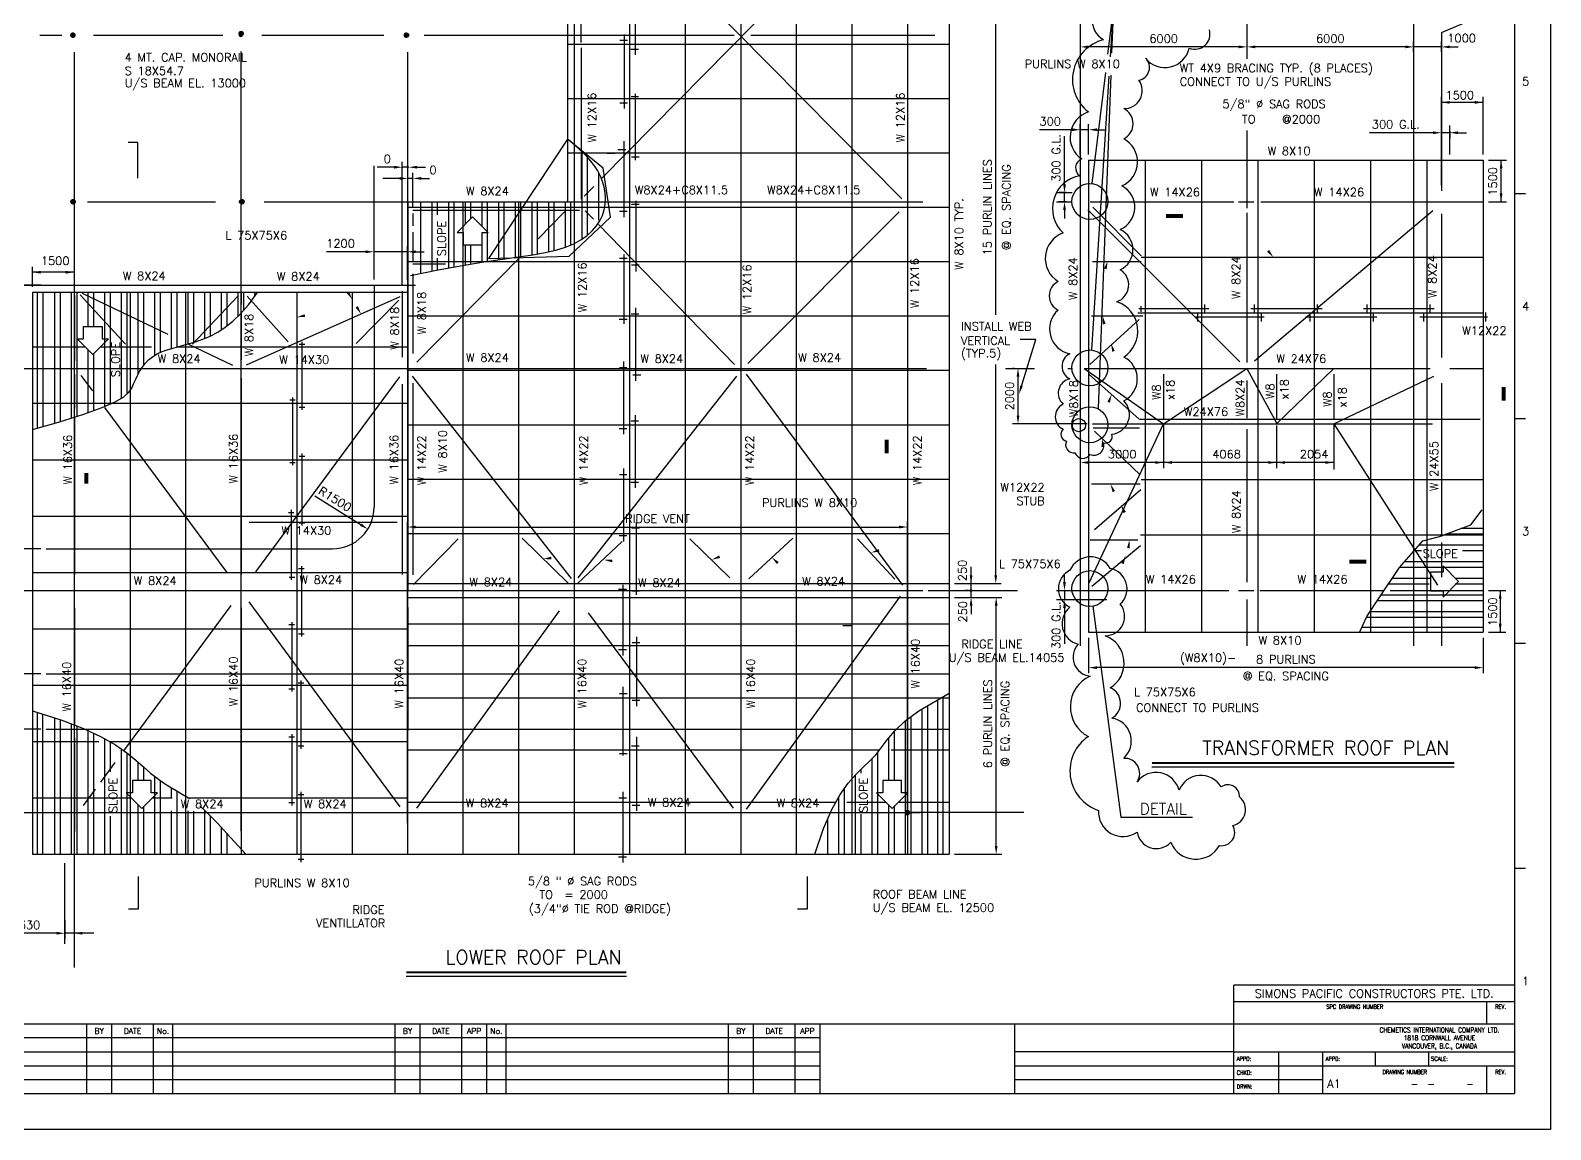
# Model space of a CAD drawing. Extents: x 0 to 84100, y 0 to 59400.
# Drawn here: x 29372 to 84100, y 0 to 39585 of the extents above; entities that cross this region are included whole.
import ezdxf
from ezdxf.enums import TextEntityAlignment as Align

# ---------------------------------------------------------------- set-up
doc = ezdxf.new("R2010")
doc.units = 0
doc.header["$LTSCALE"] = 2500
for name, pattern in [('CENTER', [0]), ('CENTER2', [0]), ('DASHED', [0]), ('HIDDEN', [0])]:
    doc.linetypes.add(name, pattern=pattern)
for name, color, linetype in [('BORDER', 7, 'CONTINUOUS'), ('BOUNDLINE', 3, 'CONTINUOUS'), ('CLINE', 7, 'CENTER2'), ('CUTLINE', 7, 'CONTINUOUS'), ('DIM', 6, 'CONTINUOUS'), ('MRAIL', 2, 'DASHED'), ('OBJ', 7, 'CONTINUOUS'), ('ST-1', 1, 'CONTINUOUS'), ('STEEL', 2, 'CONTINUOUS'), ('STREAMS', 7, 'CONTINUOUS'), ('TEXT', 7, 'CONTINUOUS'), ('TEXTM', 1, 'CONTINUOUS')]:
    doc.layers.add(name, color=color, linetype=linetype)
doc.styles.get("Standard").update_dxf_attribs({"font": 'romans', "width": 0.8})

msp = doc.modelspace()

# ---------------------------------------------------------------- linework, layer by layer
at = {"layer": 'BORDER', "color": 0}
for p, q in [((82800, 58100), (82800, 1300)), ((83200, 33700), (82800, 33700)), ((83200, 25600), (82800, 25600)), ((83200, 17500), (82800, 17500)), ((83200, 9400), (82800, 9400)), ((72700, 1300), (72700, 5200)), ((82800, 5200), (72700, 5200)), ((82800, 4600), (72700, 4600)), ((81800, 3800), (81800, 4600)), ((82800, 3800), (2600, 3800)), ((57800, 3300), (2600, 3300)), ((31400, 1300), (31400, 3800)), ((32300, 1300), (32300, 3800)), ((33800, 1300), (33800, 3800)), ((34500, 1300), (34500, 3800)), ((42500, 1300), (42500, 3800)), ((43400, 1300), (43400, 3800)), ((44900, 1300), (44900, 3800)), ((45800, 1300), (45800, 3800)), ((46500, 1300), (46500, 3800)), ((54500, 1300), (54500, 3800)), ((55400, 1300), (55400, 3800)), ((56900, 1300), (56900, 3800)), ((57800, 1300), (57800, 3800)), ((64800, 3800), (64800, 1300)), ((2600, 2800), (57800, 2800)), ((72700, 2800), (64800, 2800)), ((72700, 2800), (82800, 2800)), ((74300, 2800), (74300, 1300)), ((75900, 2300), (75900, 2800)), ((77800, 2300), (77800, 2800)), ((79700, 2800), (79700, 2300)), ((2600, 2300), (57800, 2300)), ((64800, 2300), (75900, 2300)), ((75900, 2300), (82800, 2300)), ((75900, 1300), (75900, 2300)), ((81800, 1300), (81800, 2300)), ((2600, 1800), (57800, 1800)), ((64800, 1800), (75900, 1800)), ((2600, 1300), (82800, 1300))]:
    msp.add_line(p, q, dxfattribs=at)
at = {"layer": 'BORDER', "color": 0, "const_width": 75}
for points in [[(80629, 13199), (69749, 13199)], [(50827, 5660), (42904, 5660)]]:
    msp.add_lwpolyline(points, dxfattribs=at)
at = {"layer": 'BORDER', "color": 0}
for points in [[(80629, 13049), (69749, 13049)], [(50827, 5510), (42904, 5510)]]:
    msp.add_lwpolyline(points, dxfattribs=at)
at = {"layer": 'BOUNDLINE', "color": 0, "linetype": 'CONTINUOUS'}
for centre in [(67515, 33425), (67515, 27429), (67515, 25383), (67515, 19482)]:
    msp.add_circle(centre, 647, dxfattribs=at)
at = {"layer": 'CLINE', "color": 0}
for p, q in [((48945, 53763), (48945, 11101)), ((54945, 53763), (54945, 10838)), ((60945, 53763), (60945, 11101)), ((67170, 40715), (67170, 18825)), ((73170, 40715), (73170, 38564)), ((79170, 40715), (79170, 17419)), ((29716, 39415), (30504, 39415)), ((31647, 39415), (36300, 39415)), ((37705, 39415), (42094, 39415)), ((43553, 39415), (54597, 39415)), ((55307, 39415), (61583, 39415)), ((61346, 39415), (61929, 39415)), ((80170, 39509), (81163, 39931)), ((80170, 39509), (80170, 33813)), ((30945, 38799), (30945, 5836)), ((36945, 38825), (36945, 10750)), ((42945, 38799), (42945, 10838)), ((73170, 35974), (73170, 33186)), ((31427, 33415), (36037, 33415)), ((37792, 33415), (61495, 33415)), ((66317, 33745), (66872, 33745)), ((66317, 33415), (66872, 33415)), ((72866, 33415), (73422, 33415)), ((36945, 32905), (36945, 32762)), ((30945, 32776), (30945, 32703)), ((30945, 31954), (30945, 30933)), ((36945, 31773), (36945, 30240)), ((26035, 30415), (43240, 30415)), ((29945, 30415), (30538, 30415)), ((25185, 27415), (61638, 27415)), ((64482, 27415), (65523, 27415)), ((66723, 27415), (66892, 27415)), ((25185, 19415), (61495, 19415)), ((61690, 19415), (64910, 19415)), ((66317, 19415), (68122, 19415)), ((72866, 19415), (73422, 19415)), ((66317, 19085), (68122, 19085)), ((67170, 18920), (67170, 17419)), ((73170, 19088), (73170, 17419)), ((80170, 19013), (80170, 17419)), ((25185, 11415), (61407, 11415))]:
    msp.add_line(p, q, dxfattribs=at)
at = {"layer": 'CUTLINE', "color": 0}
msp.add_lwpolyline([(0, 0), (0, 59400), (84100, 59400), (84100, 0)], close=True, dxfattribs=at)
msp.add_lwpolyline([(0, 0), (0, 59400), (84100, 59400), (84100, 0)], close=True, dxfattribs=at)
at = {"layer": 'DIM', "color": 0, "linetype": 'CENTER'}
for p, q in [((50945, 46915), (50945, 9915)), ((52945, 46915), (52945, 9915)), ((56945, 46915), (56945, 9915)), ((58945, 45302), (58945, 9915)), ((44945, 33415), (44945, 9915)), ((46945, 33415), (46945, 9915)), ((67613, 31261), (69360, 31261)), ((69360, 31415), (81670, 31415)), ((32961, 30151), (32961, 9915)), ((34961, 30151), (34961, 9915)), ((38961, 30151), (38961, 9915)), ((40961, 30151), (40961, 9915)), ((69239, 29415), (81670, 29415)), ((67578, 23252), (69327, 23252)), ((69362, 23415), (81670, 23415)), ((69339, 21415), (81670, 21415)), ((67520, 21240), (69245, 21240))]:
    msp.add_line(p, q, dxfattribs=at)
at = {"layer": 'DIM', "color": 0}
for p, q in [((64126, 29343), (64126, 46615)), ((49195, 39154), (49195, 40500)), ((67170, 39190), (67170, 39190)), ((72870, 38990), (67470, 38990)), ((73170, 39190), (73170, 39190)), ((73170, 39190), (73170, 39190)), ((78870, 38990), (73470, 38990)), ((78570, 38990), (77456, 38990)), ((78870, 38990), (78570, 38990)), ((79170, 38812), (79170, 39190)), ((79170, 39190), (79170, 39190)), ((80170, 38990), (79170, 38990)), ((80170, 38812), (80170, 39190)), ((80470, 38990), (80770, 38990)), ((80170, 35115), (80170, 37193)), ((81670, 36993), (80170, 36993)), ((81670, 35115), (81670, 37193)), ((67170, 35115), (67170, 36207)), ((67470, 35115), (67470, 36207)), ((80470, 35115), (80470, 36154)), ((66570, 36007), (65699, 36007)), ((66870, 36007), (66570, 36007)), ((66600, 34345), (66600, 35778)), ((67470, 36007), (67170, 36007)), ((67770, 36007), (68070, 36007)), ((79570, 35900), (77585, 35900)), ((79870, 35900), (79570, 35900)), ((80170, 34013), (80170, 36100)), ((80470, 35900), (80170, 35900)), ((80470, 35954), (80470, 35700)), ((80770, 35900), (81070, 35900)), ((41745, 30615), (41745, 34702)), ((42162, 34657), (41862, 34657)), ((42462, 34657), (42162, 34657)), ((42762, 30396), (42762, 34857)), ((42993, 34657), (42762, 34657)), ((42945, 34964), (42945, 33653)), ((43293, 34657), (43593, 34657)), ((81870, 34915), (82518, 34915)), ((82318, 33415), (82318, 34915)), ((42361, 34255), (42061, 34255)), ((42661, 34255), (42361, 34255)), ((43145, 34255), (42961, 34255)), ((43145, 33194), (43145, 34455)), ((43445, 34255), (43745, 34255)), ((66600, 34045), (66600, 34345)), ((66672, 33745), (66400, 33745)), ((66672, 33415), (66400, 33415)), ((66600, 33415), (66600, 33745)), ((81870, 33415), (82518, 33415)), ((66600, 33115), (66600, 32815)), ((69360, 31470), (67617, 33213)), ((42945, 30615), (42945, 31812)), ((41145, 31612), (40031, 31612)), ((41445, 31612), (41145, 31612)), ((42945, 31612), (41745, 31612)), ((43245, 31612), (43545, 31612)), ((29445, 30351), (29445, 31075)), ((30945, 30875), (29445, 30875)), ((29745, 30415), (28303, 30415)), ((67518, 27558), (69294, 29169)), ((65574, 28456), (65008, 28456)), ((65051, 26774), (65574, 28456)), ((64126, 19815), (64126, 27551)), ((64791, 27415), (64727, 27415)), ((64927, 25715), (64927, 27115)), ((69294, 25585), (67485, 27196)), ((67413, 25415), (64727, 25415)), ((67632, 25277), (69301, 25277)), ((69301, 25585), (81562, 25585)), ((70170, 25415), (70170, 23824)), ((74238, 25357), (74238, 23824)), ((76292, 25421), (76292, 23777)), ((69327, 23580), (67683, 25158)), ((76292, 24024), (67470, 24024)), ((67683, 21607), (69350, 23048)), ((40841, 22046), (39614, 22806)), ((41265, 21783), (40841, 22046)), ((42945, 11038), (42945, 21900)), ((60945, 11301), (60945, 21900)), ((43245, 21700), (60645, 21700)), ((29745, 20915), (28511, 20915)), ((67584, 19569), (69339, 21031)), ((63238, 19165), (63238, 20265)), ((66600, 19715), (66600, 20015)), ((62145, 19415), (63673, 19415)), ((62145, 19415), (64327, 19415)), ((62145, 19415), (64305, 19415)), ((62645, 19665), (64326, 19665)), ((62645, 19165), (64340, 19165)), ((63038, 19415), (63025, 19415)), ((63167, 19415), (63038, 19415)), ((66600, 19415), (66600, 19085)), ((81870, 19415), (82485, 19415)), ((82285, 19415), (82285, 17915)), ((50945, 18904), (50945, 9915)), ((63238, 18865), (63238, 18565)), ((64140, 10215), (64140, 19015)), ((66600, 18785), (66600, 18485)), ((58619, 18156), (58919, 18156)), ((66600, 18485), (66600, 17492)), ((67470, 17715), (67470, 16436)), ((81670, 17715), (81670, 16436)), ((81870, 17915), (82485, 17915)), ((81370, 16636), (67770, 16636)), ((29745, 16415), (27448, 16415)), ((29745, 14415), (27448, 14415)), ((29745, 14415), (27448, 14415)), ((61051, 11429), (65142, 11429)), ((62645, 9915), (64340, 9915)), ((30615, 6695), (30615, 9591)), ((30615, 7556), (30615, 6871)), ((30015, 7071), (26658, 7071)), ((30315, 7071), (30015, 7071)), ((31659, 7071), (30615, 7071))]:
    msp.add_line(p, q, dxfattribs=at)
for points, format in [([(68126, 40758, 0.625), (68005, 39246, 0.625), (67460, 36647, 0.625), (67219, 34954, 0.625), (67158, 34349, 0.625), (66553, 32294, 0.625), (66372, 30540, 0.625), (66372, 29512, 0.625), (66795, 27941, 0.625), (66795, 27034, 0.625), (66553, 26127, 0.625), (66553, 25220, 0.625), (66674, 24797, 0.625), (66977, 24373, 0.625), (67521, 24313, 0.625), (68005, 24736, 0.625), (68307, 25039, 0.625), (68731, 26248, 0.625), (68731, 27820, 0.625), (68489, 29815, 0.625), (68610, 30963, 0.625), (68610, 32415, 0.625), (68670, 33986, 0.625), (68731, 35679, 0.625), (68731, 36768, 0.625), (69275, 37795, 0.625), (69517, 38581, 0.625), (71089, 38944, 0.625), (71815, 39609, 0.625)], "xyb"), ([(41599, 34118, 0, 100, 0), (41442, 34374, 0, 0, 0), (39474, 37579, 0, 0, 0.156489), (38264, 38620, 0, 0, -4.940511)], "xyseb"), ([(61578, 37142, 0, 100, 0), (61836, 37294, 0, 0, 0), (63026, 37996, 0, 0, -0.184312), (64994, 38330, 0, 0, -10.151096)], "xyseb"), ([(61689, 35174, 0, 100, 0), (61858, 35422, 0, 0, 0), (62952, 37030, 0, 0, -0.186144), (64883, 38367, 0, 0, 8.38891)], "xyseb"), ([(69813, 30677, 0, 100, 0), (69851, 30975, 0, 0, 0), (70000, 32135, 0, 0, 0.304608), (69289, 33555, 0, 0, -0.758897), (70448, 38227, 0, 0, 68.325069)], "xyseb"), ([(74739, 29521, 0, 100, 0), (74686, 29816, 0, 0, 0), (74595, 30322, 0, 0, 0.198155), (73536, 31982, 0, 0, 0.054859), (72075, 32784, 0, 0, -0.208144), (71274, 33614, 0, 0, -0.048499), (71044, 34473, 0, 0, -0.098333), (71073, 35360, 0, 0, -0.08025), (71589, 36620, 0, 0, -0.180112), (71989, 36935, 0, 0, -0.155937)], "xyseb"), ([(68439, 32358, 0, 100, 0), (68363, 32068, 0, 0, 0), (68045, 30846, 0, 0, 0.174731), (68275, 28314, 0, 0, -0.212347), (68308, 26506, 0, 0, 0.245833), (68637, 22495, 0, 0, -0.24113), (68801, 20687, 0, 0, 0.019099), (68176, 18944, 0, 0, 0.255153), (68801, 15755, 0, 0, -3.938691)], "xyseb"), ([(31795, 29336, 0, 100, 0), (31869, 29626, 0, 0, 0), (32062, 30387, 0, 0, -0.21393), (32763, 31271, 0, 0, -0.106166), (36052, 32172, 0, 0, 35.766536)], "xyseb"), ([(34103, 28750, 0, 100, 0), (34284, 28989, 0, 0, 0), (34591, 29395, 0, 0, 0.278733), (34706, 30500, 0, 0, -0.328802), (34950, 31733, 0, 0, -0.187864), (36026, 32149, 0, 0, -778.67012)], "xyseb"), ([(36035, 29152, 0, 100, 0), (35875, 29406, 0, 0, 0), (35050, 30721, 0, 0, -0.309706), (35084, 31555, 0, 0, -0.172841), (36035, 32189, 0, 0, 8.104811)], "xyseb"), ([(38005, 29069, 0, 100, 0), (38299, 29126, 0, 0, 0), (39557, 29369, 0, 0, 0.382179), (40241, 30270, 0, 0, 0.208533), (39357, 31922, 0, 0, 0.346964)], "xyseb"), ([(41623, 28790, 0, 100, 0), (41468, 29048, 0, 0, 0), (40374, 30872, 0, 0, 0.145895), (38916, 32204, 0, 0, -0.421742)], "xyseb"), ([(34964, 29094, 0, 100, 0), (35124, 29348, 0, 0, 0), (35208, 29481, 0, 0, 0.316427), (35165, 30328, 0, 0, -0.193772), (34950, 31074, 0, 0, 1.107426)], "xyseb"), ([(30937, 28984, 0, 100, 0), (30762, 28740, 0, 0, 0), (30183, 27930, 0, 0, -0.5827), (29038, 28050, 0, 0, 0.655198)], "xyseb"), ([(42963, 28472, 0, 100, 0), (43229, 28334, 0, 0, 0), (43907, 27981, 0, 0, -0.531151), (44021, 27000, 0, 0, 0.515719), (44134, 25754, 0, 0, -5.996383)], "xyseb"), ([(81067, 27425, 0, 100, 0), (80818, 27592, 0, 0, 0), (80506, 27799, 0, 0, -0.251539), (80207, 28360, 0, 0, -0.57484), (80918, 28771, 0, 0, 1.722487)], "xyseb"), ([(34086, 23171, 0, 100, 0), (33791, 23112, 0, 0, 0), (30754, 22505, 0, 0, -0.382122), (29130, 23462, 0, 0, 0.40531), (25174, 25585, 0, 0, -0.139711)], "xyseb"), ([(66971, 25108, 0, 100, 0), (66753, 24902, 0, 0, 0), (66223, 24398, 0, 0, 0.636104), (66410, 23837, 0, 0, -1.210825), (66186, 23127, 0, 0, 0.057944)], "xyseb"), ([(42963, 21752, 0, 100, 0), (43218, 21911, 0, 0, 0), (43567, 22130, 0, 0, 0.269552), (44285, 23489, 0, 0, 0.960001)], "xyseb"), ([(56006, 21457, 0, 100, 0), (55753, 21618, 0, 0, 0), (55575, 21731, 0, 0, -0.485854), (55497, 22513, 0, 0, 1.416457)], "xyseb"), ([(44185, 20681, 0, 100, 0), (44467, 20579, 0, 0, 0), (45366, 20254, 0, 0, 0.193747), (47170, 20320, 0, 0, -0.104412), (48548, 20615, 0, 0, -0.032046), (50155, 20517, 0, 0, -0.0282), (51763, 20222, 0, 0, 0.189989), (53895, 20517, 0, 0, -0.095993), (55076, 20910, 0, 0, -0.244125), (56159, 20517, 0, 0, 0.33342), (57569, 20254, 0, 0, -0.080871), (57996, 20386, 0, 0, 0.049268), (59636, 20779, 0, 0, -0.14387), (62359, 20910, 0, 0, -0.020002), (64016, 20438, 0, 0, 0.036601)], "xyseb"), ([(64690, 19405, 0, 100, 0), (64863, 19160, 0, 0, 0), (65085, 18846, 0, 0, -0.044971), (65446, 18221, 0, 0, -0.406313), (65216, 17564, 0, 0, -0.235267)], "xyseb"), ([(46197, 18643, 0, 0, -0.57735), (46067, 18719, 0, 0, 0.57735), (45938, 18795, 0, 0, -0.57735), (46067, 18719, 0, 100, 0), (45916, 18460, 0, 0, 0), (42624, 12813, 0, 0, 0.195369), (42311, 10623, 0, 0, 0.130941), (42937, 9488, 0, 0, -0.635359), (42350, 7963, 0, 0, -0.035748)], "xyseb"), ([(33847, 16426, 0, 100, 0), (33559, 16508, 0, 0, 0), (29745, 17604, 0, 0, 0.164381), (25032, 17385, 0, 0, 5.312821)], "xyseb"), ([(34328, 14375, 0, 100, 0), (34102, 14573, 0, 0, 0), (32931, 15597, 0, 0, 0.043452), (30487, 17385, 0, 0, 0.249739)], "xyseb"), ([(38281, 13986, 0, 100, 0), (38197, 13698, 0, 0, 0), (37028, 9645, 0, 0, 0.302102), (37263, 8902, 0, 0, -0.053635)], "xyseb"), ([(44950, 12365, 0, 100, 0), (44827, 12091, 0, 0, 0), (44091, 10448, 0, 0, 0.289294), (44290, 9050, 0, 0, 0.233163), (46048, 8291, 0, 0, 0.265604), (46827, 8791, 0, 0, -0.412995), (47207, 8910, 0, 0, 6.449334)], "xyseb"), ([(50962, 11047, 0, 100, 0), (51202, 10866, 0, 0, 0), (52700, 9729, 0, 0, -0.305546), (53280, 8032, 0, 0, -0.765449)], "xyseb"), ([(64444, 11396, 0, 100, 0), (64524, 11107, 0, 0, 0), (64810, 10066, 0, 0, -0.471267), (63712, 8503, 0, 0, -0.038854)], "xyseb")]:
    msp.add_lwpolyline(points, format=format, dxfattribs=at)
for points in [[(43060, 30758), (43060, 30758), (44051, 30963), (44925, 31124), (45693, 31249), (46363, 31349), (46948, 31432), (47457, 31507), (47901, 31584), (48290, 31672), (48633, 31777), (48934, 31901), (49194, 32041), (49416, 32196), (49602, 32363), (49754, 32541), (49875, 32728), (49965, 32922), (50029, 33122), (50066, 33326), (50077, 33531), (50065, 33737), (50030, 33941), (49973, 34141), (49895, 34336), (49797, 34524), (49682, 34703), (49552, 34873), (49412, 35033), (49266, 35183), (49119, 35322), (48974, 35449), (48836, 35566), (48710, 35670), (45869, 31372), (48766, 31460), (50258, 32864), (49995, 34619), (49029, 35409), (48710, 35670)], [(29445, 25213), (30383, 25476), (31293, 25760), (31960, 26003), (32425, 26211), (32730, 26392), (32914, 26554), (33020, 26705), (33088, 26853), (33154, 27002), (33225, 27153), (33305, 27303), (33397, 27449), (33502, 27587), (33624, 27716), (33766, 27833), (33930, 27935), (34117, 28020), (34326, 28093), (34553, 28159), (34795, 28224), (35048, 28293), (35310, 28371), (35577, 28464), (35846, 28578), (36115, 28719), (36384, 28894), (36657, 29110), (36935, 29377), (37220, 29703), (37515, 30094), (37553, 30151)], [(77223, 17902), (77479, 18478), (77927, 19150), (78663, 20238), (79496, 21198), (80104, 21358), (81224, 21774), (81641, 22318)], [(57617, 9915), (57930, 10842), (58228, 11533), (58522, 12067), (58809, 12475), (59085, 12789), (59345, 13042), (59586, 13266), (59805, 13492), (60004, 13748), (60218, 14037), (60488, 14357), (60856, 14707), (61362, 15085), (62445, 15721)], [(29445, 15080), (30499, 14750), (31284, 14448), (31920, 14147), (32430, 13852), (32839, 13570), (33170, 13304), (33447, 13059), (33696, 12841), (33934, 12653), (34168, 12489), (34397, 12344), (34621, 12209), (34841, 12078), (35058, 11945), (35096, 11919)], [(35472, 11648), (35481, 11642), (35688, 11460), (35898, 11256), (36114, 11031), (36340, 10785), (36582, 10518), (37134, 9915)]]:
    msp.add_lwpolyline(points, dxfattribs=at)
for points in [[(45856, 32308), (45294, 32871), (44731, 32308), (44956, 32308), (44956, 31858), (45631, 31858), (45631, 32308)], [(32182, 28476), (31619, 27914), (31057, 28476), (31282, 28476), (31282, 28926), (31957, 28926), (31957, 28476)], [(80227, 19178), (80790, 19741), (80227, 20303), (80227, 20078), (79777, 20078), (79777, 19403), (80227, 19403)], [(32817, 12124), (33379, 11561), (33942, 12124), (33717, 12124), (33717, 12574), (33042, 12574), (33042, 12124)], [(59832, 12124), (60394, 11561), (60957, 12124), (60732, 12124), (60732, 12574), (60057, 12574), (60057, 12124)]]:
    msp.add_lwpolyline(points, close=True, dxfattribs=at)
msp.add_lwpolyline([(66795, 20141, 0.625), (66795, 18811, 0.625), (67098, 17481, 0.625), (67521, 16332, 0.625), (67460, 14156, 0.625), (67823, 11496, 0.625), (69214, 10710, 0.625), (70424, 10347, 0.625), (72178, 10226, 0.625), (72662, 10952, 0.625), (72904, 11979, 0.625), (72239, 12342, 0.625), (70727, 12221, 0.625), (69214, 12524, 0.625), (68731, 13370, 0.625), (68307, 14821, 0.625), (68247, 15909, 0.625), (68065, 17783, 0.625), (68610, 18932, 0.625), (68247, 20202, 0.625)], format="xyb", close=True, dxfattribs=at)
for points, const_width in [([(63213, 19412, 1), (63263, 19412, 1)], 50), ([(63223, 19415, 1), (63248, 19415, 1)], 25)]:
    msp.add_lwpolyline(points, format="xyb", close=True, dxfattribs=dict(at, const_width=const_width))
msp.add_circle((67121, 25370), 236, dxfattribs=at)
for points in [[(67470, 39040), (67470, 38940), (67170, 38990)], [(72870, 39040), (72870, 38940), (73170, 38990)], [(73470, 39040), (73470, 38940), (73170, 38990)], [(78870, 39040), (78870, 38940), (79170, 38990)], [(78870, 39040), (78870, 38940), (79170, 38990)], [(80470, 39040), (80470, 38940), (80170, 38990)], [(80470, 37043), (80470, 36943), (80170, 36993)], [(81370, 37043), (81370, 36943), (81670, 36993)], [(66870, 36057), (66870, 35957), (67170, 36007)], [(67770, 36057), (67770, 35957), (67470, 36007)], [(79870, 35950), (79870, 35850), (80170, 35900)], [(80770, 35950), (80770, 35850), (80470, 35900)], [(42462, 34707), (42462, 34607), (42762, 34657)], [(43293, 34707), (43293, 34607), (42993, 34657)], [(82268, 34615), (82368, 34615), (82318, 34915)], [(42661, 34305), (42661, 34205), (42961, 34255)], [(43445, 34305), (43445, 34205), (43145, 34255)], [(66550, 34045), (66650, 34045), (66600, 33745)], [(66550, 33115), (66650, 33115), (66600, 33415)], [(82268, 33715), (82368, 33715), (82318, 33415)], [(41445, 31662), (41445, 31562), (41745, 31612)], [(43245, 31662), (43245, 31562), (42945, 31612)], [(68020, 31009), (68116, 30980), (68155, 31282)], [(73966, 31677), (73890, 31613), (74121, 31415)], [(29745, 30925), (29745, 30825), (29445, 30875)], [(30645, 30925), (30645, 30825), (30945, 30875)], [(40846, 30176), (40761, 30123), (40961, 29894)], [(41164, 29654), (41078, 29603), (41274, 29371)], [(39264, 29266), (39244, 29364), (38961, 29254)], [(67983, 29000), (68081, 29020), (67971, 29304)], [(68318, 28013), (68413, 28043), (68275, 28314)], [(64877, 27115), (64977, 27115), (64927, 27415)], [(65099, 26759), (65004, 26789), (64962, 26488)], [(68144, 26211), (68238, 26177), (68295, 26475)], [(64877, 25715), (64977, 25715), (64927, 25415)], [(67929, 24585), (68029, 24590), (67965, 24887)], [(67470, 24074), (67470, 23974), (67170, 24024)], [(69870, 24074), (69870, 23974), (70170, 24024)], [(70470, 24074), (70470, 23974), (70170, 24024)], [(73938, 24074), (73938, 23974), (74238, 24024)], [(74538, 24074), (74538, 23974), (74238, 24024)], [(75992, 24074), (75992, 23974), (76292, 24024)], [(68329, 22957), (68420, 22996), (68256, 23252)], [(68721, 22203), (68811, 22246), (68637, 22495)], [(41239, 21741), (41291, 21826), (41520, 21625)], [(43245, 21750), (43245, 21650), (42945, 21700)], [(60645, 21750), (60645, 21650), (60945, 21700)], [(59939, 20809), (59913, 20906), (59636, 20779)], [(68853, 20948), (68953, 20937), (68936, 21240)], [(48130, 20533), (48119, 20632), (47826, 20550)], [(50315, 20430), (50328, 20529), (50024, 20517)], [(54202, 20585), (54165, 20678), (53904, 20522)], [(56246, 20365), (56315, 20437), (56064, 20609)], [(68644, 20399), (68738, 20366), (68792, 20665)], [(63188, 19965), (63288, 19965), (63238, 19665)], [(64076, 19965), (64176, 19965), (64126, 19665)], [(66550, 19715), (66650, 19715), (66600, 19415)], [(63188, 18865), (63288, 18865), (63238, 19165)], [(64090, 18865), (64190, 18865), (64140, 19165)], [(82235, 19115), (82335, 19115), (82285, 19415)], [(66550, 18785), (66650, 18785), (66600, 19085)], [(82235, 18215), (82335, 18215), (82285, 17915)], [(67770, 16686), (67770, 16586), (67470, 16636)], [(81370, 16686), (81370, 16586), (81670, 16636)], [(64090, 10215), (64190, 10215), (64140, 9915)], [(30315, 7121), (30315, 7021), (30615, 7071)], [(31245, 7121), (31245, 7021), (30945, 7071)]]:
    msp.add_solid(points, dxfattribs=at)
at = {"layer": 'MRAIL', "color": 0}
for p, q in [((41745, 30415), (41745, 22415)), ((29945, 20915), (40245, 20915)), ((29945, 16415), (62445, 16415)), ((29945, 14415), (62445, 14415))]:
    msp.add_line(p, q, dxfattribs=at)
msp.add_arc((40245, 22415), 1500, 270, 0, dxfattribs=at)
at = {"layer": 'OBJ', "color": 0}
for p, q in [((49221, 35231), (49221, 32070)), ((49421, 35027), (49421, 32221)), ((49821, 34427), (49821, 32750)), ((43421, 33415), (43421, 30832)), ((43821, 33415), (43821, 30915)), ((44021, 33415), (44021, 32947)), ((44421, 33415), (44421, 31031)), ((44621, 33415), (44621, 31068)), ((45021, 33415), (45021, 32597)), ((45221, 33415), (45221, 32797)), ((45621, 33415), (45621, 32544)), ((45821, 33415), (45821, 31268)), ((46221, 33415), (46221, 31328)), ((46421, 33415), (46421, 31357)), ((46821, 33415), (46821, 31414)), ((47021, 33415), (47021, 31443)), ((47421, 33415), (47421, 31502)), ((47621, 33415), (47621, 31536)), ((48021, 33415), (48021, 31611)), ((48221, 33415), (48221, 31656)), ((48621, 33415), (48621, 31774)), ((48821, 33415), (48821, 31856)), ((45021, 31858), (45021, 31139)), ((45221, 31858), (45221, 31172)), ((45621, 31858), (45621, 31238)), ((44021, 31383), (44021, 30957)), ((29620, 30125), (29620, 25262)), ((29820, 30125), (29820, 25318)), ((30243, 30151), (30243, 25437)), ((30443, 30151), (30443, 25494)), ((30843, 30151), (30843, 25620)), ((31043, 30151), (31043, 25682)), ((31443, 30151), (31443, 28926)), ((31643, 30151), (31643, 28926)), ((32043, 30151), (32043, 26040)), ((32243, 30151), (32243, 26129)), ((32643, 30151), (32643, 26340)), ((32843, 30151), (32843, 26491)), ((33243, 30151), (33243, 27186)), ((33443, 30151), (33443, 27509)), ((33843, 30151), (33843, 27881)), ((34043, 30151), (34043, 27986)), ((34443, 30151), (34443, 28127)), ((34643, 30151), (34643, 28183)), ((35043, 30151), (35043, 28291)), ((35243, 30151), (35243, 28351)), ((35643, 30151), (35643, 28492)), ((35843, 30151), (35843, 28577)), ((36243, 30151), (36243, 28802)), ((36443, 30151), (36443, 28940)), ((36843, 30151), (36843, 29289)), ((37043, 30151), (37043, 29501)), ((37443, 30151), (37443, 29998)), ((31443, 28090), (31443, 25815)), ((31643, 27937), (31643, 25887)), ((81670, 21443), (80333, 21443)), ((81670, 21643), (80872, 21643)), ((79449, 20843), (79188, 20843)), ((81670, 21043), (79361, 21043)), ((81670, 20843), (80930, 20843)), ((81670, 20443), (78841, 20443)), ((79780, 19843), (78396, 19843)), ((81662, 20243), (78668, 20243)), ((81670, 19843), (80664, 19843)), ((81670, 19243), (78006, 19243)), ((79724, 19643), (78261, 19643)), ((81670, 19643), (80664, 19643)), ((81670, 18643), (77589, 18643)), ((81670, 19043), (77856, 19043)), ((42945, 18215), (62445, 18215)), ((81670, 18084), (77304, 18084)), ((81670, 18443), (77463, 18443)), ((62026, 15475), (62026, 9948)), ((62226, 15592), (62226, 9948)), ((29610, 15028), (29610, 9925)), ((29810, 14966), (29810, 9925)), ((30243, 14830), (30243, 9915)), ((61067, 14864), (61067, 9915)), ((61467, 15146), (61467, 9915)), ((61667, 15264), (61667, 9915)), ((30443, 14768), (30443, 9915)), ((30843, 14618), (30843, 9915)), ((31043, 14541), (31043, 9915)), ((31443, 14373), (31443, 9915)), ((31643, 14278), (31643, 9915)), ((60467, 14331), (60467, 12574)), ((60867, 14715), (60867, 9915)), ((32043, 14076), (32043, 9915)), ((32243, 13960), (32243, 12890)), ((32643, 13705), (32643, 9915)), ((60267, 14094), (60267, 12574)), ((32843, 13566), (32843, 9915)), ((33243, 13239), (33243, 12574)), ((59667, 13349), (59667, 9915)), ((59867, 13571), (59867, 9915)), ((33443, 13063), (33443, 12574)), ((33843, 12725), (33843, 9915)), ((59067, 12768), (59067, 9915)), ((59267, 12966), (59267, 12839)), ((34043, 12577), (34043, 9915)), ((34443, 12316), (34443, 11976)), ((34643, 12196), (34643, 9915)), ((58667, 12272), (58667, 9915)), ((33243, 11697), (33243, 9915)), ((33443, 11625), (33443, 9915)), ((35643, 11500), (35643, 9915)), ((58467, 11966), (58467, 9915)), ((60267, 11689), (60267, 9915)), ((60467, 11633), (60467, 9915)), ((32243, 11287), (32243, 9915)), ((34443, 11479), (34443, 9915)), ((35043, 11479), (35043, 9915)), ((35243, 11464), (35243, 9915)), ((35843, 11310), (35843, 9915)), ((58067, 11159), (58067, 9915)), ((59267, 11358), (59267, 9915)), ((36243, 10891), (36243, 9915)), ((36443, 10672), (36443, 9915))]:
    msp.add_line(p, q, dxfattribs=at)
at = {"layer": 'ST-1', "color": 0}
for p, q in [((48710, 46915), (48710, 33427)), ((62445, 46915), (62445, 9915)), ((49130, 45260), (60739, 33525)), ((49942, 34259), (57395, 41823)), ((51149, 41418), (51149, 38701)), ((50749, 39440), (50749, 36771)), ((48710, 39085), (62445, 39085)), ((50597, 39231), (50870, 39231)), ((50987, 38910), (51270, 38910)), ((51149, 37301), (51149, 34911)), ((48710, 37128), (62445, 37128)), ((50587, 36981), (50870, 36981)), ((50997, 37210), (51270, 37210)), ((50739, 35592), (50739, 32861)), ((48710, 35171), (62445, 35171)), ((50136, 35163), (50408, 35163)), ((50525, 35290), (50808, 35290)), ((51018, 35033), (51291, 35033)), ((67470, 34915), (81670, 34915)), ((67470, 34915), (67470, 17915)), ((69502, 34915), (69502, 17915)), ((71530, 34915), (71530, 17915)), ((73558, 34915), (73558, 17915)), ((75586, 34915), (75586, 17915)), ((77614, 34915), (77614, 17915)), ((79642, 34915), (79642, 17915)), ((81670, 34915), (81670, 17915)), ((49305, 33612), (49657, 33969)), ((42945, 33415), (48945, 33415)), ((42961, 33407), (42961, 19386)), ((51170, 33445), (51170, 30986)), ((42961, 33214), (62445, 33214)), ((46009, 33111), (46281, 33111)), ((47658, 32081), (48606, 33045)), ((49644, 32783), (49348, 33089)), ((50577, 33070), (50860, 33070)), ((51018, 33321), (51291, 33321)), ((51170, 33321), (51170, 30908)), ((55197, 27592), (60652, 33045)), ((67436, 33127), (72916, 27650)), ((73440, 27687), (79865, 33099)), ((54717, 27548), (49827, 32595)), ((42961, 31257), (62445, 31257)), ((43282, 27635), (46991, 31404)), ((50581, 31380), (50853, 31380)), ((50733, 31517), (50733, 29016)), ((51008, 31143), (51291, 31143)), ((29445, 30151), (29445, 9915)), ((42961, 30151), (29445, 30151)), ((37153, 27545), (42685, 29996)), ((37175, 30018), (38650, 28369)), ((42642, 29866), (41101, 28304)), ((51155, 29589), (51155, 26967)), ((69366, 29449), (69366, 29654)), ((71654, 29430), (71654, 29709)), ((73439, 29430), (73439, 29709)), ((75709, 29430), (75709, 29709)), ((77495, 29430), (77495, 29709)), ((79764, 29430), (79764, 29709)), ((42961, 29300), (62445, 29300)), ((50570, 29190), (50853, 29190)), ((51003, 29379), (51275, 29379)), ((67571, 29304), (69424, 29304)), ((71393, 29430), (71393, 29096)), ((73681, 29430), (73681, 29096)), ((75430, 29430), (75430, 29096)), ((77718, 29430), (77718, 29096)), ((79522, 29430), (79522, 29096)), ((81755, 29430), (81755, 29096)), ((34663, 28185), (42961, 28185)), ((35059, 28289), (36654, 27524)), ((39047, 28287), (39247, 28287)), ((39147, 28374), (39147, 25916)), ((50575, 27451), (50847, 27451)), ((50727, 27661), (50727, 25039)), ((67312, 27415), (70170, 25415)), ((70170, 25415), (73170, 27415)), ((73170, 27415), (74249, 25428)), ((74249, 25428), (76292, 27415)), ((31193, 27155), (31602, 26601)), ((37489, 20086), (42671, 27112)), ((42961, 27343), (62445, 27343)), ((43122, 27131), (48835, 19841)), ((54791, 27131), (49078, 19871)), ((51062, 27176), (51346, 27176)), ((60783, 19608), (55153, 27199)), ((76292, 25415), (79897, 27135)), ((38707, 26276), (38907, 26276)), ((38807, 26364), (38807, 23926)), ((29445, 26155), (42961, 26155)), ((32045, 26003), (36439, 20057)), ((39047, 26016), (39247, 26016)), ((51149, 25733), (51149, 23111)), ((42961, 25386), (62445, 25386)), ((50564, 25248), (50847, 25248)), ((50997, 25523), (51269, 25523)), ((67474, 19665), (70170, 25415)), ((76292, 25415), (80025, 19608)), ((29445, 24125), (42961, 24125)), ((39047, 24255), (39247, 24255)), ((39147, 24343), (39147, 21755)), ((38707, 24026), (38907, 24026)), ((50575, 23595), (50847, 23595)), ((50727, 23805), (50727, 21183)), ((42961, 23429), (62445, 23429)), ((50986, 23320), (51269, 23320)), ((29445, 22095), (42961, 22095)), ((38660, 22228), (38860, 22228)), ((38760, 22316), (38760, 19794)), ((39047, 21855), (39247, 21855)), ((42961, 21472), (62445, 21472)), ((50564, 21392), (50847, 21392)), ((51027, 21667), (51300, 21667)), ((51179, 21877), (51179, 19255)), ((43168, 19631), (44775, 21271)), ((47071, 21304), (48745, 19664)), ((49073, 19664), (50680, 21173)), ((54551, 19865), (53108, 21271)), ((56815, 21304), (55231, 19838)), ((59144, 21271), (60491, 19822)), ((39128, 20296), (39128, 17755)), ((29445, 20065), (42961, 20065)), ((38688, 19894), (38888, 19894)), ((39028, 20209), (39228, 20209)), ((42961, 19665), (62445, 19665)), ((42973, 19165), (62445, 19165)), ((50549, 19464), (50832, 19464)), ((50706, 19622), (50706, 17077)), ((51022, 19402), (51295, 19402)), ((55153, 11537), (60696, 19215)), ((32735, 13641), (36600, 18880)), ((37236, 19003), (42671, 11624)), ((43282, 11581), (48415, 18688)), ((49457, 18612), (54673, 11581)), ((38681, 18189), (38881, 18189)), ((38781, 18277), (38781, 15774)), ((29445, 18035), (42961, 18035)), ((39028, 17855), (39228, 17855)), ((51041, 17539), (51314, 17539)), ((51193, 17749), (51193, 15251)), ((67470, 17915), (81670, 17915)), ((42958, 17435), (62445, 17435)), ((50544, 17287), (50827, 17287)), ((29445, 16005), (42961, 16005)), ((38681, 15874), (38881, 15874)), ((39013, 16091), (39213, 16091)), ((39113, 16179), (39113, 13716)), ((50706, 15949), (50706, 13470)), ((42955, 15555), (62445, 15555)), ((50578, 15704), (50851, 15704)), ((51031, 15460), (51314, 15460)), ((38781, 14237), (38781, 11676)), ((32211, 13975), (42961, 13975)), ((38681, 14150), (38881, 14150)), ((39013, 13815), (39213, 13815)), ((51014, 13815), (51287, 13815)), ((51193, 14149), (51193, 11476)), ((31902, 12511), (32421, 13215)), ((42952, 13675), (59939, 13675)), ((50578, 13547), (50851, 13547)), ((31280, 11668), (31713, 12255)), ((39013, 12072), (39213, 12072)), ((39113, 12159), (39113, 9637)), ((50706, 12158), (50706, 9618)), ((35029, 11945), (42961, 11945)), ((38681, 11776), (38881, 11776)), ((42949, 11795), (58342, 11795)), ((50554, 11949), (50827, 11949)), ((51031, 11685), (51314, 11685)), ((58762, 11795), (60160, 11795)), ((29445, 9915), (62445, 9915)), ((39013, 9737), (39213, 9737)), ((50544, 9827), (50827, 9827))]:
    msp.add_line(p, q, dxfattribs=at)
at = {"layer": 'ST-1', "color": 0, "linetype": 'DASHED'}
for p, q in [((43140, 33111), (49145, 33111)), ((43140, 31183), (44314, 31183))]:
    msp.add_line(p, q, dxfattribs=at)
at = {"layer": 'ST-1', "color": 0, "linetype": 'HIDDEN'}
for p, q in [((31230, 30126), (34317, 28645)), ((31165, 30061), (32792, 28283)), ((36832, 30000), (35203, 28283)), ((29445, 28185), (31348, 28185)), ((31891, 28185), (33726, 28185)), ((29445, 13975), (31834, 13975)), ((60359, 13675), (62445, 13675)), ((29445, 11945), (32995, 11945)), ((33763, 11945), (34471, 11945)), ((60628, 11795), (62445, 11795))]:
    msp.add_line(p, q, dxfattribs=at)
at = {"layer": 'ST-1', "color": 0, "linetype": 'CONTINUOUS'}
for p, q in [((69273, 29565), (71802, 29565)), ((73309, 29565), (75876, 29565)), ((77364, 29565), (79913, 29565)), ((71300, 29265), (73793, 29265)), ((75281, 29265), (77848, 29265)), ((79392, 29265), (81829, 29265))]:
    msp.add_line(p, q, dxfattribs=at)
at = {"layer": 'STEEL', "color": 0}
for p, q in [((54945, 46915), (54945, 33986)), ((49483, 39415), (54710, 39415)), ((55398, 39415), (60515, 39415)), ((49195, 38954), (49195, 33509)), ((60945, 38978), (60945, 33986)), ((49745, 33415), (54210, 33415)), ((55741, 33415), (60248, 33415)), ((67520, 33415), (72702, 33415)), ((73674, 33415), (81670, 33415)), ((43145, 32994), (43145, 32548)), ((67170, 32981), (67170, 27847)), ((73170, 33013), (73170, 27631)), ((80170, 32981), (80170, 27801)), ((43145, 32317), (43145, 31279)), ((48945, 32672), (48945, 32317)), ((54945, 32672), (54945, 28044)), ((60945, 32672), (60945, 28044)), ((48945, 31936), (48945, 28044)), ((43145, 30818), (43145, 27955)), ((31321, 30415), (36253, 30415)), ((36961, 30150), (36961, 29716)), ((37584, 30415), (42600, 30415)), ((42762, 30196), (42761, 27813)), ((30961, 29824), (30961, 28983)), ((36961, 29385), (36961, 27719)), ((31377, 27415), (31964, 27415)), ((32349, 27415), (32943, 27415)), ((33386, 27415), (36267, 27415)), ((37670, 27415), (42220, 27415)), ((43793, 27415), (48130, 27415)), ((49745, 27415), (54210, 27415)), ((55741, 27415), (60248, 27415)), ((67312, 27415), (79759, 27415)), ((80469, 27415), (81670, 27415)), ((36961, 27056), (36961, 19989)), ((42761, 26845), (42761, 19989)), ((43145, 26883), (43145, 19980)), ((67170, 26922), (67170, 25407)), ((70170, 27201), (70170, 25557)), ((73170, 26973), (73170, 25618)), ((74238, 27201), (74238, 25557)), ((76292, 27201), (76292, 25557)), ((80170, 26876), (80170, 21358)), ((48945, 26788), (48945, 19932)), ((54945, 26788), (54945, 19932)), ((60945, 26788), (60945, 19932)), ((30961, 25642), (30961, 19989)), ((67613, 25415), (79852, 25415)), ((73170, 25224), (73170, 19713)), ((37244, 21875), (42571, 21875)), ((31377, 19415), (36267, 19415)), ((37670, 19415), (42220, 19415)), ((43793, 19415), (48130, 19415)), ((49745, 19415), (54210, 19415)), ((55741, 19415), (60248, 19415)), ((55741, 19415), (60248, 19415)), ((67613, 19415), (72517, 19415)), ((73628, 19415), (78097, 19415)), ((30961, 18790), (30961, 14572)), ((36961, 18790), (36961, 9915)), ((42961, 18805), (42946, 9915)), ((48945, 18904), (48945, 9915)), ((54945, 18904), (54945, 9915)), ((60945, 18904), (60945, 14791)), ((37670, 11415), (42220, 11415)), ((43793, 11415), (48130, 11415)), ((49745, 11415), (54210, 11415)), ((55741, 11415), (58177, 11415))]:
    msp.add_line(p, q, dxfattribs=at)
at = {"layer": 'STEEL', "color": 0, "linetype": 'DASHED'}
for p, q in [((30961, 30033), (30961, 27689)), ((30961, 27207), (30961, 25968)), ((60945, 14791), (60945, 14761)), ((30961, 14572), (30961, 14528)), ((60945, 14310), (60945, 9915)), ((30961, 14108), (30961, 10735)), ((31377, 11415), (34646, 11415)), ((35679, 11415), (36267, 11415)), ((58177, 11415), (58198, 11415)), ((58611, 11415), (60248, 11415))]:
    msp.add_line(p, q, dxfattribs=at)
at = {"layer": 'STEEL', "color": 0, "linetype": 'HIDDEN'}
for p, q in [((80170, 21147), (80170, 19892)), ((78322, 19415), (81670, 19415))]:
    msp.add_line(p, q, dxfattribs=at)
at = {"layer": 'STEEL', "color": 0}
for points, const_width in [([(30853, 39413, 1), (30953, 39413, 1)], 100), ([(36911, 39470, 1), (37011, 39470, 1)], 100), ([(36907, 39415, 1), (36982, 39415, 1)], 75), ([(42854, 39413, 1), (42954, 39413, 1)], 100), ([(42907, 39415, 1), (42982, 39415, 1)], 75), ([(30853, 33414, 1), (30953, 33414, 1)], 100), ([(30907, 33415, 1), (30982, 33415, 1)], 75), ([(36907, 33415, 1), (36982, 33415, 1)], 75), ([(36943, 33414, 1), (37043, 33414, 1)], 100), ([(60895, 11415, 1), (60995, 11415, 1)], 100)]:
    msp.add_lwpolyline(points, format="xyb", close=True, dxfattribs=dict(at, const_width=const_width))
at = {"layer": 'TEXT', "color": 0}
msp.add_line((30945, 30733), (30945, 30675), dxfattribs=at)
at = {"layer": 'TEXTM', "color": 0}
for p, q in [((68257, 38629), (68372, 40420)), ((68309, 38778), (68372, 40420)), ((67584, 28079), (68213, 37941)), ((67823, 25969), (68279, 37972)), ((67620, 18845), (68625, 11247)), ((68625, 11247), (69349, 11247))]:
    msp.add_line(p, q, dxfattribs=at)
for points in [[(68165, 38734), (68372, 40420), (68848, 40420)], [(67594, 34067), (68084, 38070)], [(33245, 34263), (33245, 35553), (32897, 35553)], [(69349, 11247), (71205, 11247)], [(33249, 9116), (33249, 7942), (32901, 7942)], [(57334, 9116), (57334, 7942), (56986, 7942)]]:
    msp.add_lwpolyline(points, dxfattribs=at)
for points in [[(70870, 32899, 150, 150, 0), (70258, 32899, 0, 0, 0), (70258, 35484, 0, 0, 0)], [(82413, 26738, 150, 150, 0), (82413, 26252, 0, 0, 0), (80874, 26252, 0, 0, 0)], [(60198, 24844, 150, 150, 0), (60198, 24358, 0, 0, 0), (62791, 24358, 0, 0, 0)], [(31383, 23260, 150, 150, 0), (31383, 23640, 0, 0, 0), (28217, 23640, 0, 0, 0)], [(76857, 20455, 150, 150, 0), (77469, 20455, 0, 0, 0), (77469, 16035, 0, 0, 0)]]:
    msp.add_lwpolyline(points, format="xyseb", dxfattribs=at)

# ---------------------------------------------------------------- texts
at = {"layer": 'BORDER', "color": 0}
for s, height, p in [('5', 300, (83200, 37600)), ('4', 300, (83200, 29500)), ('3', 300, (83200, 21400)), ('1', 300, (83200, 5200)), ('BY', 200, (31850, 3450)), ('DATE', 200, (33050, 3450)), ('No.', 200, (34150, 3450)), ('BY', 200, (42950, 3450)), ('DATE', 200, (44150, 3450)), ('APP', 200, (45350, 3450)), ('No.', 200, (46150, 3450)), ('BY', 200, (54950, 3450)), ('DATE', 200, (56150, 3450)), ('APP', 200, (57350, 3450)), ('A1', 300, (76300, 1500))]:
    msp.add_text(s, height=height, dxfattribs=at).set_placement(p, align=Align.CENTER)
for s, height, p in [('TRANSFORMER ROOF PLAN', 500, (80452, 13349)), ('DETAIL', 400, (71008, 11232)), ('LOWER ROOF PLAN', 500, (50656, 5810))]:
    msp.add_text(s, height=height, dxfattribs=at).set_placement(p, align=Align.BOTTOM_RIGHT)
for s, height, width, p in [('SPC DRAWING NUMBER', 150, 0.8, (77050, 4350)), ('REV.', 150, 0.8, (82300, 4350)), ('CHEMETICS INTERNATIONAL COMPANY LTD.', 175, 0.75, (80100, 3500)), ('1818 CORNWALL AVENUE', 175, 0.75, (80100, 3217)), ('VANCOUVER, B.C., CANADA', 175, 0.75, (80100, 2925)), ('DRAWING NUMBER', 150, 0.8, (78850, 2000)), ('REV.', 150, 0.8, (82300, 2000)), ('-', 300, 0.8, (79200, 1500)), ('-', 300, 0.8, (79800, 1500)), ('-', 300, 0.8, (81200, 1500))]:
    msp.add_text(s, height=height, dxfattribs=dict(at, width=width)).set_placement(p, align=Align.CENTER)
at = {"layer": 'BORDER', "color": 0, "width": 0.8}
for s, p in [('APPD:', (72800, 2475)), ('APPD:', (76000, 2475)), ('SCALE:', (79800, 2475)), ('CHKD:', (72800, 1975)), ('DRWN:', (72800, 1475))]:
    msp.add_text(s, height=150, dxfattribs=at).set_placement(p)
at = {"layer": 'DIM', "color": 0}
for s, p in [('6000', (70170, 39290)), ('6000', (76170, 39290)), ('1000', (80897, 39306)), ('1500', (80830, 37251)), ('300', (66085, 36307)), ('300 G.L.', (78527, 36200)), ('0', (42218, 34957)), ('0', (43870, 34555)), ('1200', (40538, 31912)), ('1500', (30264, 31288)), ('RIDGE VENT', (51945, 22000)), ('8 PURLINS', (74570, 16936)), ('@ EQ. SPACING', (74570, 16334)), ('GIRT LINE 330', (28286, 7371))]:
    msp.add_text(s, height=300, dxfattribs=at).set_placement(p, align=Align.MIDDLE_CENTER)
msp.add_text(' TO    @2000', height=300, dxfattribs=at).set_placement((72781, 36237))
for p in [(66300, 34992), (66300, 18167)]:
    msp.add_text('300 G.L.', height=300, rotation=90, dxfattribs=at).set_placement(p, align=Align.MIDDLE)
for s, rotation, p in [('15 PURLIN LINES', 90, (63826, 33215)), ('@ EQ. SPACING', 90, (64507, 33215)), ('1500', 90, (82018, 34149)), ('2000', 90, (64627, 26415)), ('R1500', 328.2163, (40343, 22707)), ('250', 90, (62925, 20138)), ('250', 90, (62938, 18651)), ('1500', 90, (82012, 18652)), ('6 PURLIN LINES', 90, (63840, 14615)), ('@ EQ. SPACING', 90, (64460, 14615))]:
    msp.add_text(s, height=300, rotation=rotation, dxfattribs=at).set_placement(p, align=Align.MIDDLE_CENTER)
for s, p in [('3000', (68677, 24324)), ('4068', (72435, 24324)), ('2054', (75587, 24324))]:
    msp.add_text(s, height=300, dxfattribs=at).set_placement(p, align=Align.MIDDLE)
at = {"layer": 'STREAMS', "color": 0}
msp.add_text('SIMONS PACIFIC CONSTRUCTORS PTE. LTD.', height=300, dxfattribs=at).set_placement((77750, 4750), align=Align.CENTER)
at = {"layer": 'TEXT', "color": 0}
for s, p in [('4 MT. CAP. MONORAIL', (32765, 38464)), ('PURLINS W 8X10', (65164, 38229)), ('WT 4X9 BRACING TYP. (8 PLACES)', (70748, 38077)), ('S 18X54.7', (32765, 37978)), ('U/S BEAM EL. 13000', (32765, 37535)), ('CONNECT TO U/S PURLINS', (70748, 37592)), ('5/8" %%C SAG RODS', (72289, 36785)), ('W 8X10', (73913, 35095)), ('W 8X24', (45054, 33651)), ('W8X24+C8X11.5', (51133, 33690)), ('W8X24+C8X11.5', (55892, 33690)), ('W 14X26', (69679, 33610)), ('W 14X26', (75586, 33610)), ('W 8X24', (32700, 30593)), ('W 8X24', (38246, 30574)), ('INSTALL WEB', (62873, 28777)), ('VERTICAL', (62873, 28262)), ('W12X22', (80919, 28621)), ('W 8X24', (33955, 27613)), ('W 8X24', (45054, 27652)), ('W 8X24', (51330, 27613)), ('W 8X24', (57016, 27652)), ('(TYP.5)', (62873, 27809)), ('W 14X30', (38332, 27575)), ('W 24X76', (74226, 27611)), ('W24X76', (70897, 25703)), ('PURLINS W 8X10', (55708, 22425)), ('W 14X30', (38407, 21425)), ('SLOPE', (79493, 20596)), ('L 75X75X6', (64240, 20224)), ('W 8X24', (33092, 19615)), ('W 8X24', (39054, 19654)), ('W 8X24', (45179, 19573)), ('W 8X24', (51250, 19546)), ('W 8X24', (57158, 19600)), ('W 14X26', (69529, 19669)), ('W 14X26', (74988, 19669)), ('W 8X10', (73588, 17471)), ('U/S BEAM EL.14055', (62431, 16849)), ('(W8X10)-', (70756, 16840)), ('L 75X75X6', (69101, 15605)), ('CONNECT TO PURLINS', (69176, 15045)), ('W 8X24', (34784, 11581)), ('W 8X24', (39216, 11581)), ('W 8X24', (45043, 11608)), ('W 8X24', (51602, 11635)), ('W 8X24', (56236, 11608)), ('PURLINS W 8X10', (37435, 8735)), ('5/8 " %%C SAG RODS', (47283, 8797)), ('  TO  = 2000', (47283, 8311)), ('ROOF BEAM LINE', (59696, 8327)), ('(3/4"%%C TIE ROD @RIDGE)', (47318, 7806)), ('U/S BEAM EL. 12500', (59696, 7842))]:
    msp.add_text(s, height=300, dxfattribs=at).set_placement(p)
for s, p in [('W 12X16', (49735, 35545)), ('W 12X16', (60845, 35545)), ('W 8X10 TYP.', (62950, 30957)), ('SLOPE', (44325, 31456)), ('W 12X16', (61352, 29579)), ('W 8X24', (67051, 29871)), ('W 8X24', (72922, 29908)), ('W 8X24', (79989, 29946)), ('W 12X16', (49388, 29429)), ('W 12X16', (55320, 29354)), ('W 8X18', (43606, 28632)), ('W 8X18', (42634, 28084)), ('W 8X18', (37390, 27843)), ('SLOPE', (32591, 27095)), ('W8X18', (67079, 25652)), ('x18', (70556, 26273)), ('W8X24', (73071, 25676)), ('W8', (74149, 26308)), ('x18', (74663, 26292)), ('W8', (70055, 26273)), ('W8', (76210, 26021)), ('x18', (76751, 26005)), ('W 16X36', (30866, 23225)), ('W 16X36', (36831, 23263)), ('W 16X36', (42609, 23225)), ('W 14X22', (43606, 23200)), ('W 8X10', (44361, 23653)), ('W 14X22', (49438, 23200)), ('W 14X22', (55420, 23200)), ('W 14X22', (61452, 23200)), ('W 24X55', (80051, 22992)), ('W 8X24', (72931, 21479)), ('W 16X40', (61382, 15878)), ('W 16X40', (36831, 15237)), ('W 16X40', (30829, 15050)), ('W 16X40', (42796, 15162)), ('W 16X40', (49383, 15162)), ('W 16X40', (55454, 15162)), ('SLOPE', (32498, 11402)), ('SLOPE', (59513, 11402))]:
    msp.add_text(s, height=300, rotation=90, dxfattribs=at).set_placement(p)
for s, p in [('L 75X75X6', (38616, 32054)), ('W12X22', (65886, 22977)), ('STUB', (65886, 22491)), ('RIDGE LINE', (65096, 17335)), ('RIDGE', (42121, 7767)), ('VENTILLATOR', (42150, 7286))]:
    msp.add_text(s, height=300, dxfattribs=at).set_placement(p, align=Align.RIGHT)

doc.saveas('drawing.dxf')
